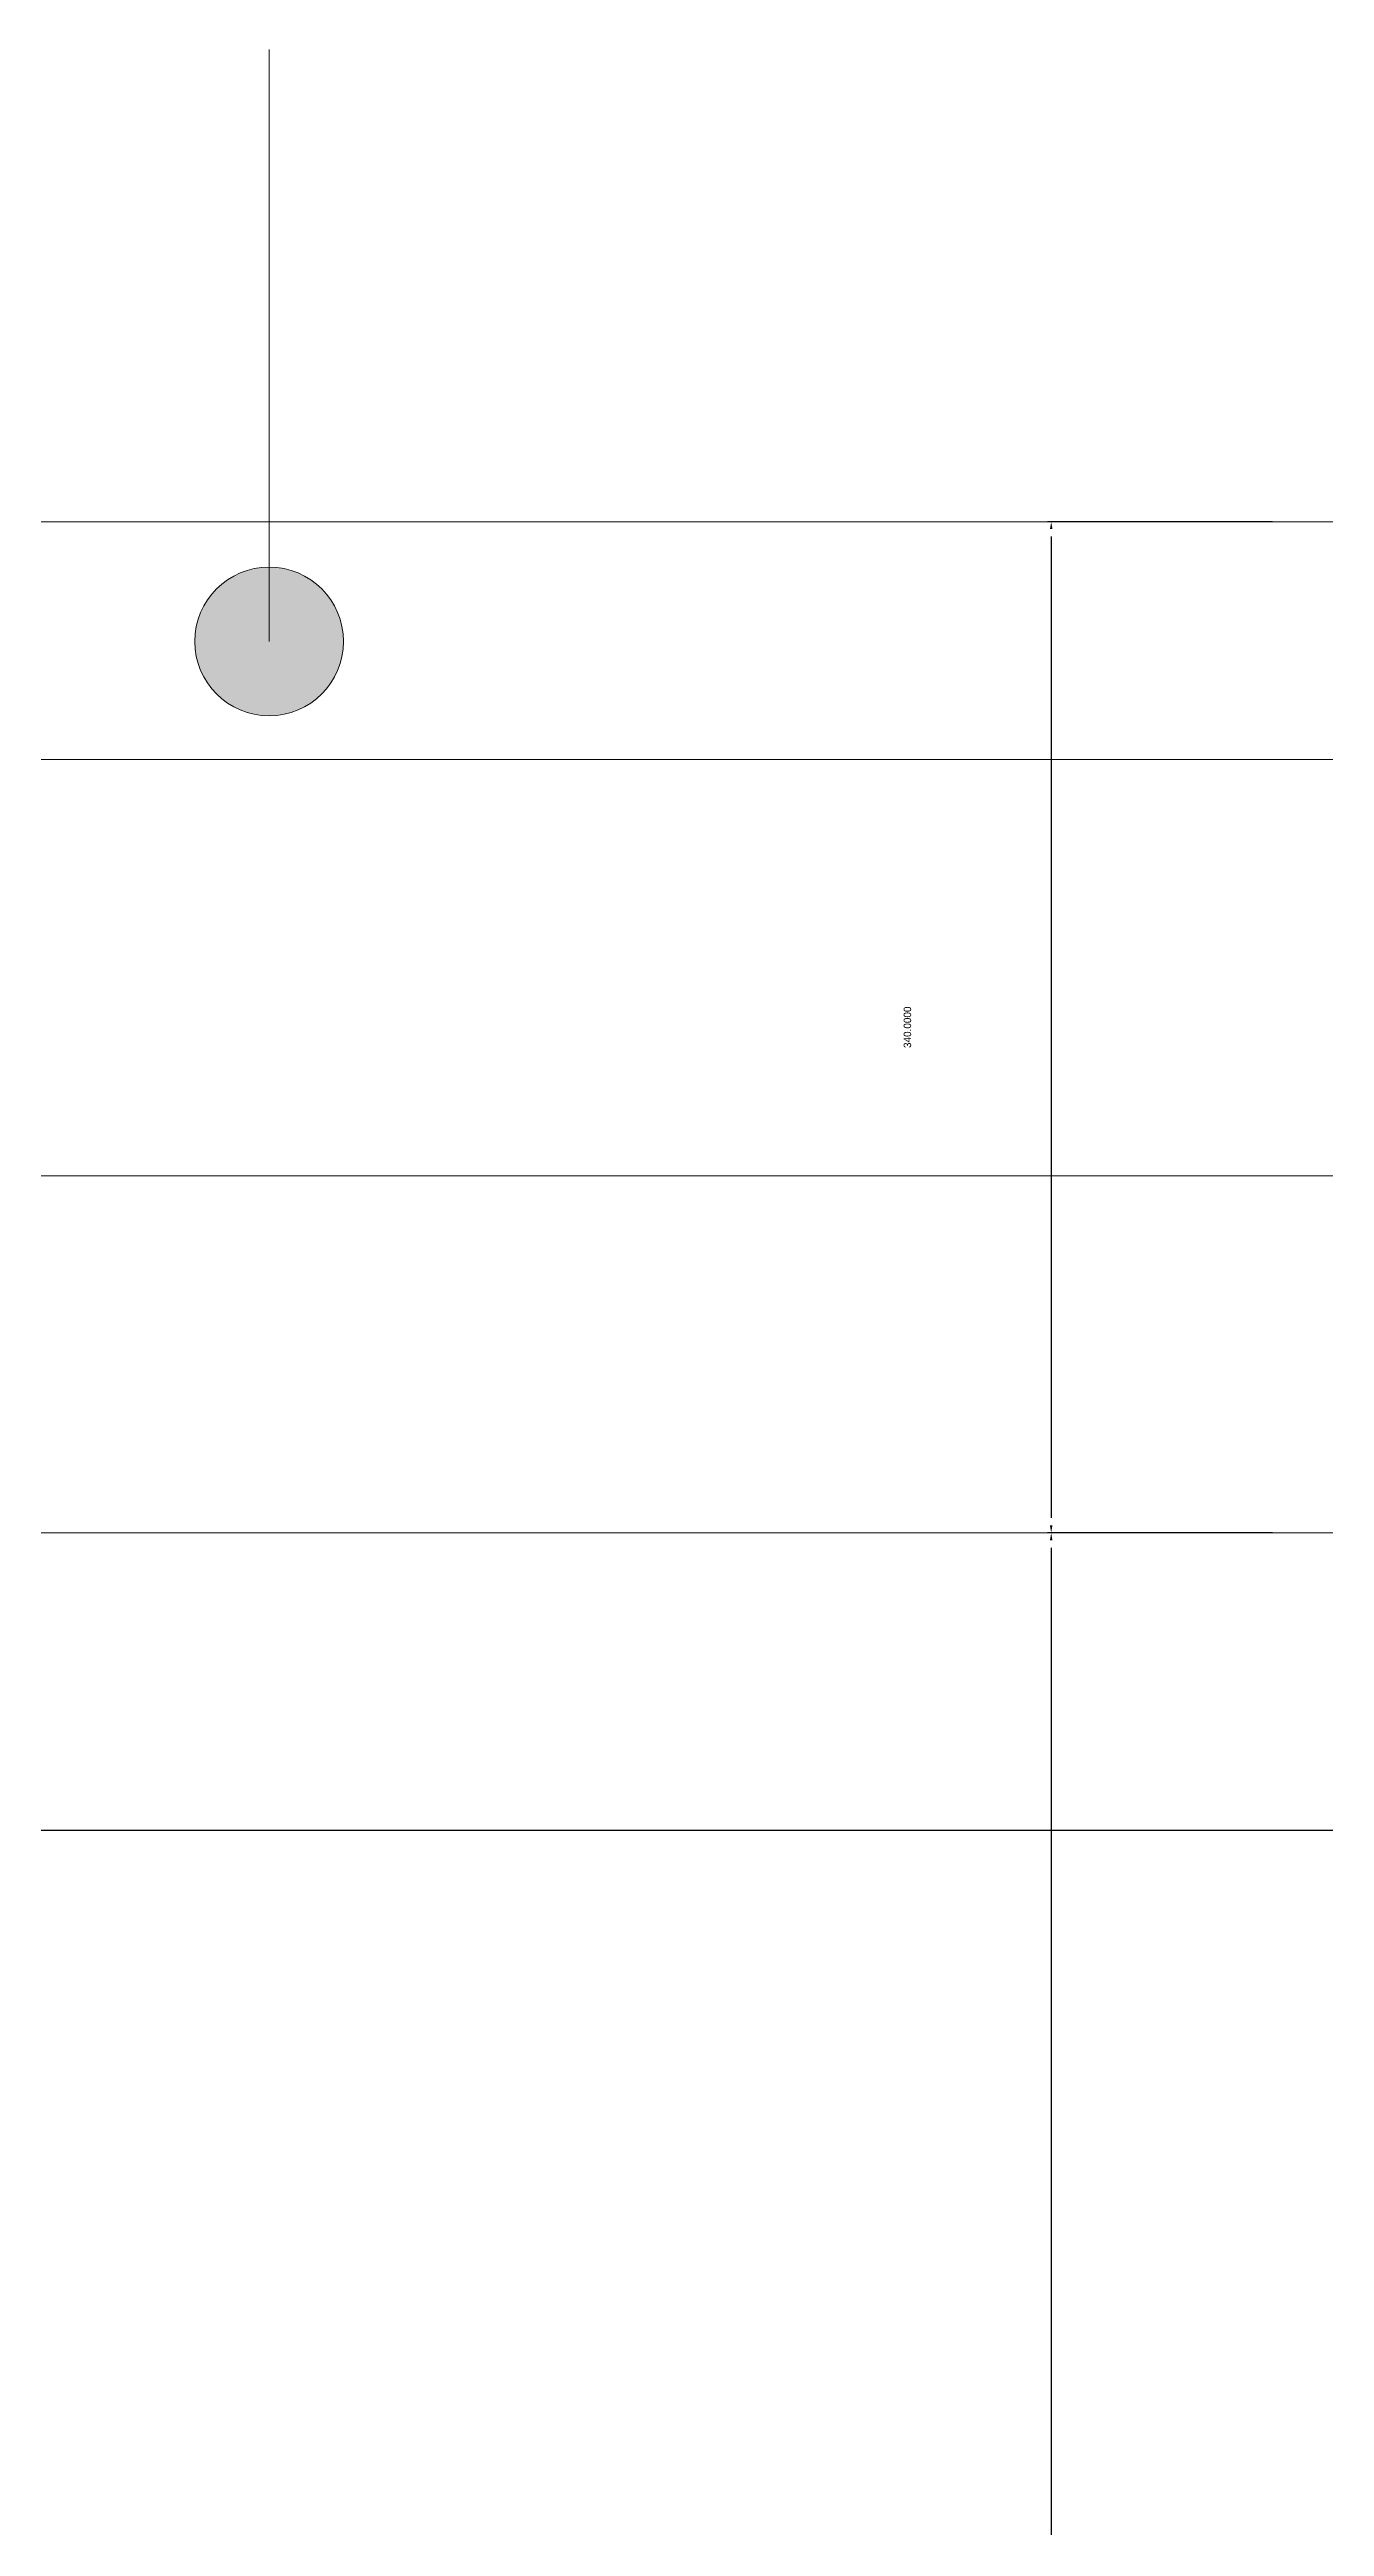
# Model space of a CAD drawing. Extents: x -47641 to 202, y -7675 to 12965.
# Drawn here: x -43358 to -42929, y 7314 to 8147 of the extents above; entities that cross this region are included whole.
import ezdxf

# ---------------------------------------------------------------- set-up
doc = ezdxf.new("R2010")
doc.units = 0
for name, color, linetype, lineweight in [('A-____-____-DIMS', 9, 'CONTINUOUS', 5), ('A-AREA-BNDY-OTLN', 9, 'CONTINUOUS', 5), ('A-FLOR-____-OTLN', 9, 'CONTINUOUS', 9), ('A-FLOR-____-OVHD', 9, 'CONTINUOUS', 25), ('A-GENM-____-IDEN', 9, 'CONTINUOUS', 9), ('S-GRID-____-OTLN', 9, 'CONTINUOUS', 5)]:
    doc.layers.add(name, color=color, linetype=linetype, lineweight=lineweight)
doc.dimstyles.get("Standard").update_dxf_attribs({"dimtxt": 2.5, "dimasz": 2.5, "dimexe": 1.25, "dimexo": 0.625, "dimtad": 0, "dimtoh": 1, "dimdec": 4, "dimzin": 1, "dimdsep": 46, "dimtxsty": 'Standard', "dimcen": 0.09, "dimadec": 0, "dimazin": 0, "dimtfac": 1, "dimtdec": 4, "dimtofl": 0, "dimtmove": 0, "dimatfit": 3, "dimfxl": 1, "dimtolj": 1, "dimtzin": 0, "dimarcsym": 0})

# ---------------------------------------------------------------- blocks, each defined once
blk = doc.blocks.new('*D68')
at = {"layer": 'A-____-____-DIMS', "color": 0, "linetype": 'ByBlock', "lineweight": -2}
for p, q in [((-42946.95, 7648.21), (-43022.57, 7648.21)), ((-43021.32, 7643.21), (-43021.32, 6638.21)), ((-42946.95, 6633.21), (-43022.57, 6633.21))]:
    blk.add_line(p, q, dxfattribs=at)
for points in [[(-43021.32, 7648.21), (-43020.9, 7645.71), (-43021.74, 7645.71)], [(-43021.32, 6633.21), (-43021.74, 6635.71), (-43020.9, 6635.71)]]:
    blk.add_solid(points, dxfattribs=at)
at = {"layer": 'A-____-____-DIMS', "color": 0, "linetype": 'CONTINUOUS', "lineweight": -2, "insert": (-43069.61, 7140.71), "char_height": 2.5, "width": 14.4444, "attachment_point": 5, "rotation": 90}
blk.add_mtext('1015.0000', dxfattribs=at)
blk = doc.blocks.new('*D69')
at = {"layer": 'A-____-____-DIMS', "color": 0, "linetype": 'ByBlock', "lineweight": -2}
for p, q in [((-42946.95, 7988.21), (-43022.57, 7988.21)), ((-43021.32, 7983.21), (-43021.32, 7653.21)), ((-42946.95, 7648.21), (-43022.57, 7648.21))]:
    blk.add_line(p, q, dxfattribs=at)
for points in [[(-43021.32, 7988.21), (-43020.9, 7985.71), (-43021.74, 7985.71)], [(-43021.32, 7648.21), (-43021.74, 7650.71), (-43020.9, 7650.71)]]:
    blk.add_solid(points, dxfattribs=at)
at = {"layer": 'A-____-____-DIMS', "color": 0, "linetype": 'CONTINUOUS', "lineweight": -2, "insert": (-43069.64, 7818.21), "char_height": 2.5, "width": 13.8889, "attachment_point": 5, "rotation": 90}
blk.add_mtext('340.0000', dxfattribs=at)

msp = doc.modelspace()

# ---------------------------------------------------------------- hatches: boundary and pattern name
at = {"layer": 'A-GENM-____-IDEN'}
h = msp.add_hatch(color=256, dxfattribs=at)
edge = h.paths.add_edge_path(flags=0)
edge.add_arc((-43284.24589, 7947.95518), 25, 0, 360)

# ---------------------------------------------------------------- linework, layer by layer
at = {"layer": 'A-AREA-BNDY-OTLN'}
msp.add_lwpolyline([(-44834.90222, 7548.20564), (-44834.90222, 168.20564), (-42742.40222, 168.20564), (-42334.90222, 168.20564), (-42334.90222, 1738.20564), (-40514.90222, 1738.20564), (-40514.90222, 6148.20564), (-41149.90222, 6148.20564), (-41149.90222, 6368.20564), (-41962.13262, 6368.20564), (-42122.44076, 6368.20564), (-42122.44076, 6503.20564), (-42379.90222, 6503.20564), (-42379.90222, 7768.20564), (-44584.90222, 7768.20564), (-44584.90222, 7548.20564)], close=True, dxfattribs=at)
at = {"layer": 'A-FLOR-____-OTLN'}
for p, q in [((-44584.90222, 7988.20564), (-42099.95183, 7988.20564)), ((-42019.89288, 7908.20564), (-44584.90222, 7908.20564))]:
    msp.add_line(p, q, dxfattribs=at)
at = {"layer": 'A-FLOR-____-OVHD'}
msp.add_line((-45194.90222, 7548.20564), (-42379.89288, 7548.20564), dxfattribs=at)
at = {"layer": 'A-GENM-____-IDEN'}
msp.add_line((-43284.24589, 7947.95518), (-43284.24589, 8146.98201), dxfattribs=at)
msp.add_circle((-43284.24589, 7947.95518), 25, dxfattribs=at)
at = {"layer": 'S-GRID-____-OTLN', "linetype": 'CONTINUOUS', "lineweight": 9}
msp.add_line((-22634.82695, 7648.20564), (-46120.05674, 7648.20564), dxfattribs=at)

# ---------------------------------------------------------------- dimensions: what is measured, and where the dimension line sits
at = {"layer": 'A-____-____-DIMS', "lineweight": 9}
for base, p1, p2, picture, middle in [((-43021.32035, 7648.20564), (-42946.32035, 7988.20564), (-42946.32035, 7648.20564), '*D69', (-43069.63891, 7818.20564)), ((-43021.32035, 6633.20564), (-42946.32035, 7648.20564), (-42946.32035, 6633.20564), '*D68', (-43069.61333, 7140.70564))]:
    dim = msp.add_linear_dim(base=base, p1=p1, p2=p2, angle=90, dimstyle='Standard', dxfattribs=at)
    dim.commit()
    dim.dimension.update_dxf_attribs({"geometry": picture, "text_midpoint": middle})

doc.saveas('drawing.dxf')
